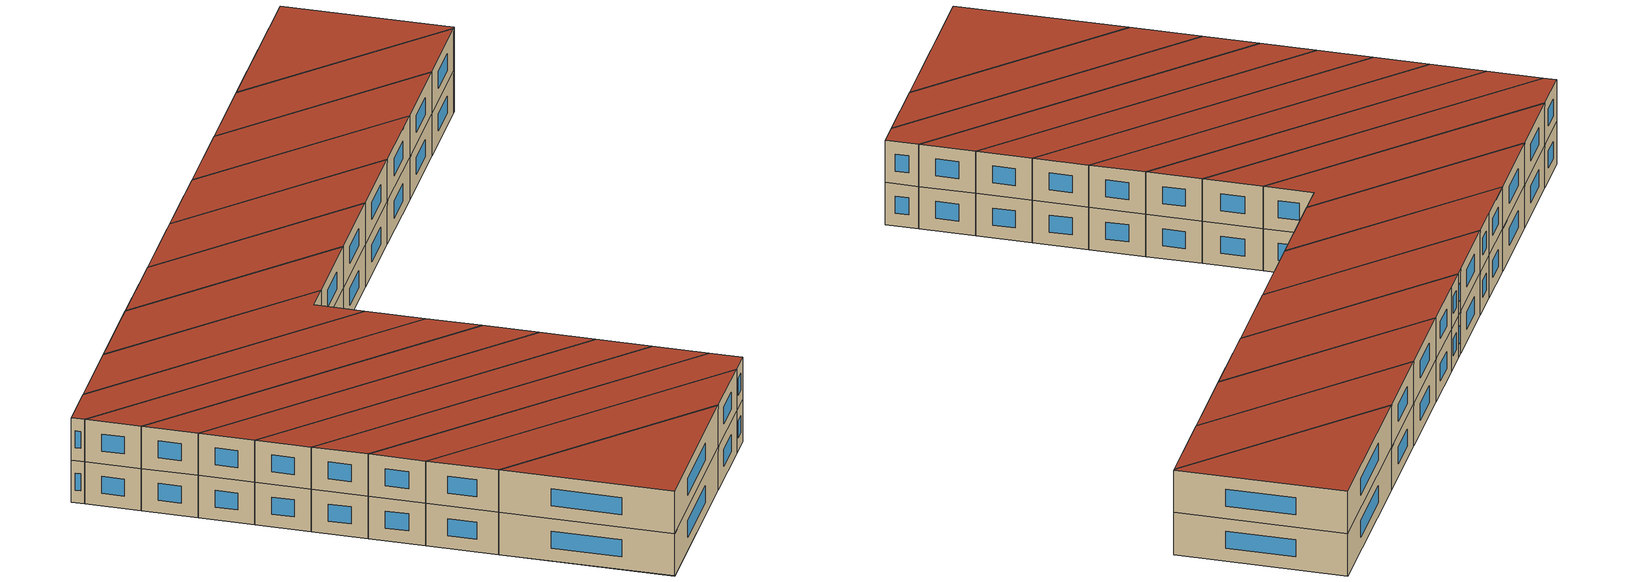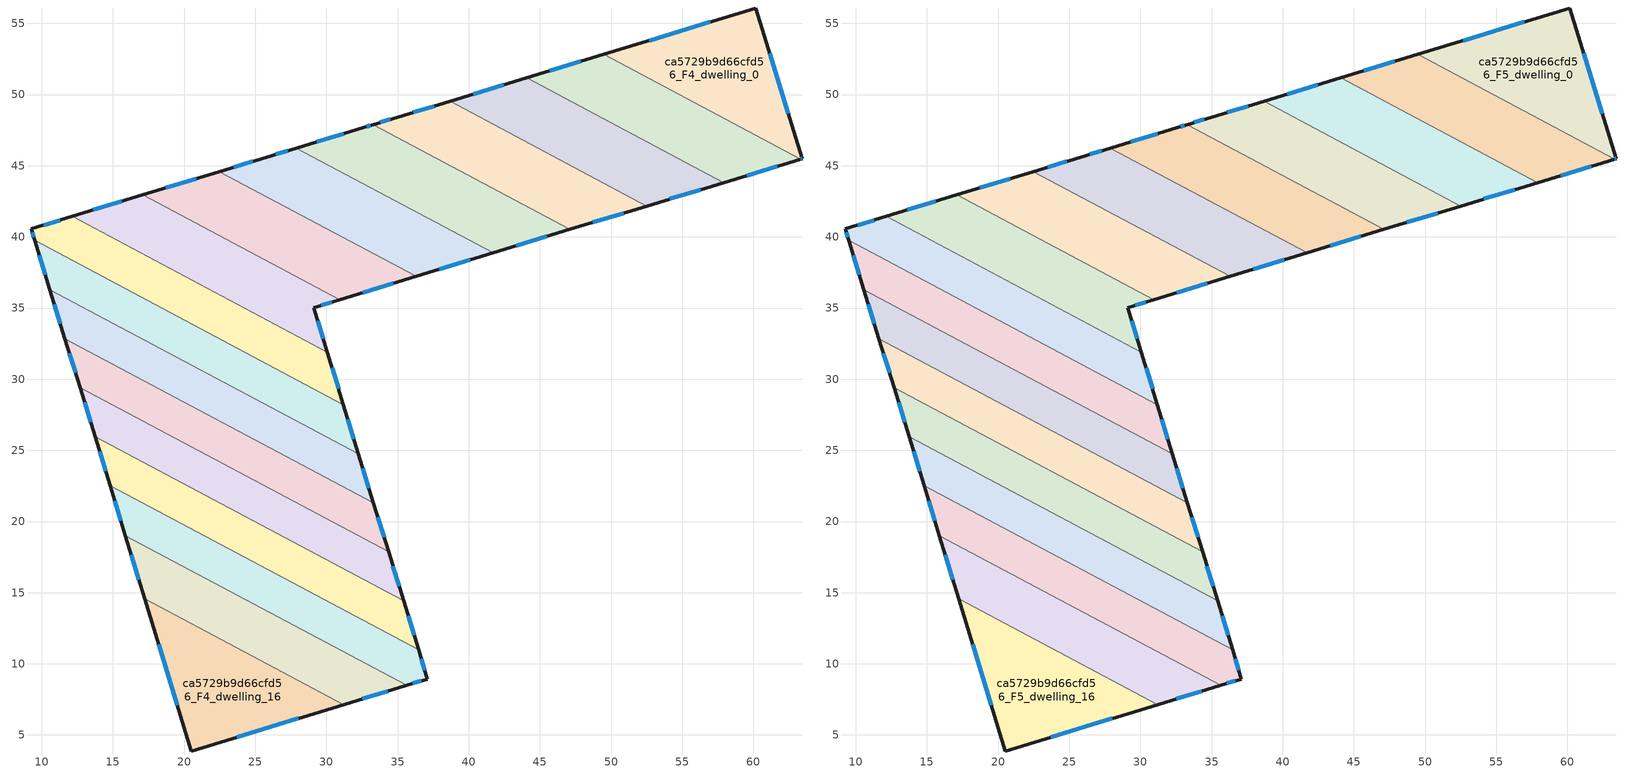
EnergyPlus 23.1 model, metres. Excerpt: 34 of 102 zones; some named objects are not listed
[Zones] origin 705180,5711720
ca5729b9d66cfd56_F4_dwelling_0
 floor to ca5729b9d66cfd56_F3_dwelling_0 (EU_floor_Construction): 60.18,56.08 63.42,45.5 63.31,45.47 49.49,52.82 z12
 wall outside (EU_wall_Construction): 63.31,45.47 63.43,45.5 60.18,56.08 49.49,52.82 z12:15
 wall to ca5729b9d66cfd56_F4_dwelling_1 (EU_wall_Construction): 49.49,52.82 63.31,45.47 z12:15
 window (EU_Window_Construction): 56.98,55.11 52.69,53.8 / 62.45,48.67 61.15,52.92 / 63.35,45.48 63.39,45.49 z12.9:14.1
ca5729b9d66cfd56_F4_dwelling_1
 floor to ca5729b9d66cfd56_F3_dwelling_1 (EU_floor_Construction): 63.31,45.47 57.91,43.82 44.08,51.18 49.49,52.82 z12
 wall outside (EU_wall_Construction): 49.49,52.82 44.08,51.18 / 57.91,43.82 63.31,45.47 z12:15
 wall to ca5729b9d66cfd56_F4_dwelling_2 (EU_wall_Construction): 44.08,51.18 57.91,43.82 z12:15
 window (EU_Window_Construction): 47.87,52.33 45.7,51.67 / 59.53,44.31 61.69,44.97 z12.9:14.1
ca5729b9d66cfd56_F4_dwelling_10
 floor to ca5729b9d66cfd56_F3_dwelling_10 (EU_floor_Construction): 32.25,24.77 33.3,21.32 11.63,32.85 10.57,36.3 z12
 wall outside (EU_wall_Construction): 10.57,36.3 11.63,32.85 / 33.31,21.32 32.25,24.77 z12:15
 wall to ca5729b9d66cfd56_F4_dwelling_9 (EU_wall_Construction): 32.25,24.77 10.57,36.3 z12:15
 wall to ca5729b9d66cfd56_F4_dwelling_11 (EU_wall_Construction): 11.63,32.85 33.3,21.32 z12:15
 window (EU_Window_Construction): 10.89,35.27 11.31,33.89 / 32.99,22.35 32.56,23.73 z12.9:14.1
ca5729b9d66cfd56_F4_dwelling_11
 floor to ca5729b9d66cfd56_F3_dwelling_11 (EU_floor_Construction): 33.3,21.32 34.36,17.87 12.69,29.41 11.63,32.85 z12
 wall outside (EU_wall_Construction): 11.63,32.85 12.69,29.41 / 34.36,17.87 33.31,21.32 z12:15
 wall to ca5729b9d66cfd56_F4_dwelling_12 (EU_wall_Construction): 12.69,29.41 34.36,17.87 z12:15
 window (EU_Window_Construction): 11.95,31.82 12.37,30.44 / 34.04,18.9 33.62,20.29 z12.9:14.1
ca5729b9d66cfd56_F4_dwelling_12
 floor to ca5729b9d66cfd56_F3_dwelling_12 (EU_floor_Construction): 34.36,17.87 35.42,14.42 13.74,25.96 12.69,29.41 z12
 wall outside (EU_wall_Construction): 12.69,29.41 13.74,25.96 / 35.42,14.42 34.36,17.87 z12:15
 wall to ca5729b9d66cfd56_F4_dwelling_13 (EU_wall_Construction): 13.74,25.96 35.42,14.42 z12:15
 window (EU_Window_Construction): 13,28.37 13.43,26.99 / 35.1,15.46 34.68,16.84 z12.9:14.1
ca5729b9d66cfd56_F4_dwelling_13
 floor to ca5729b9d66cfd56_F3_dwelling_13 (EU_floor_Construction): 35.42,14.42 36.47,10.98 14.8,22.51 13.74,25.96 z12
 wall outside (EU_wall_Construction): 13.74,25.96 14.8,22.51 / 36.47,10.98 35.42,14.42 z12:15
 wall to ca5729b9d66cfd56_F4_dwelling_14 (EU_wall_Construction): 14.8,22.51 36.47,10.98 z12:15
 window (EU_Window_Construction): 14.06,24.93 14.48,23.54 / 36.16,12.01 35.73,13.39 z12.9:14.1
ca5729b9d66cfd56_F4_dwelling_14
 floor to ca5729b9d66cfd56_F3_dwelling_14 (EU_floor_Construction): 36.47,10.98 37.1,8.93 35.63,8.49 15.88,19 14.8,22.51 z12
 wall outside (EU_wall_Construction): 35.63,8.49 37.1,8.93 36.47,10.98 / 14.8,22.51 15.88,19 z12:15
 wall to ca5729b9d66cfd56_F4_dwelling_15 (EU_wall_Construction): 15.88,19 35.63,8.49 z12:15
 window (EU_Window_Construction): 36.07,8.62 36.66,8.8 / 15.12,21.46 15.55,20.05 / 36.91,9.55 36.66,10.37 z12.9:14.1
ca5729b9d66cfd56_F4_dwelling_15
 floor to ca5729b9d66cfd56_F3_dwelling_15 (EU_floor_Construction): 35.63,8.49 31.2,7.14 17.23,14.57 15.88,19 z12
 wall outside (EU_wall_Construction): 15.88,19 17.23,14.57 / 31.2,7.14 35.63,8.49 z12:15
 wall to ca5729b9d66cfd56_F4_dwelling_16 (EU_wall_Construction): 17.23,14.57 31.2,7.14 z12:15
 window (EU_Window_Construction): 16.28,17.67 16.83,15.9 / 32.53,7.54 34.31,8.08 z12.9:14.1
ca5729b9d66cfd56_F4_dwelling_16
 floor to ca5729b9d66cfd56_F3_dwelling_16 (EU_floor_Construction): 31.2,7.14 20.51,3.88 17.23,14.57 z12
 wall outside (EU_wall_Construction): 17.23,14.57 20.51,3.88 31.2,7.14 z12:15
 window (EU_Window_Construction): 18.22,11.37 19.53,7.08 / 23.71,4.85 28,6.16 z12.9:14.1
ca5729b9d66cfd56_F4_dwelling_2
 floor to ca5729b9d66cfd56_F3_dwelling_2 (EU_floor_Construction): 57.91,43.82 52.51,42.17 38.68,49.53 44.08,51.18 z12
 wall outside (EU_wall_Construction): 44.08,51.18 38.68,49.53 / 52.51,42.17 57.91,43.82 z12:15
 wall to ca5729b9d66cfd56_F4_dwelling_3 (EU_wall_Construction): 38.68,49.53 52.51,42.17 z12:15
 window (EU_Window_Construction): 42.47,50.68 40.3,50.02 / 54.13,42.66 56.29,43.32 z12.9:14.1
ca5729b9d66cfd56_F4_dwelling_3
 floor to ca5729b9d66cfd56_F3_dwelling_3 (EU_floor_Construction): 52.51,42.17 47.11,40.52 33.28,47.88 35,48.41 38.68,49.53 z12
 wall outside (EU_wall_Construction): 47.11,40.52 52.51,42.17 / 38.68,49.53 35,48.41 33.28,47.88 z12:15
 wall to ca5729b9d66cfd56_F4_dwelling_4 (EU_wall_Construction): 33.28,47.89 47.11,40.52 z12:15
 window (EU_Window_Construction): 48.73,41.02 50.9,41.68 / 34.48,48.25 33.79,48.04 / 37.58,49.19 36.1,48.74 z12.9:14.1
ca5729b9d66cfd56_F4_dwelling_4
 floor to ca5729b9d66cfd56_F3_dwelling_4 (EU_floor_Construction): 47.11,40.52 41.72,38.88 27.88,46.24 32.65,47.7 33.28,47.88 z12
 wall outside (EU_wall_Construction): 41.72,38.88 47.11,40.52 / 33.28,47.88 32.66,47.7 27.88,46.24 z12:15
 wall to ca5729b9d66cfd56_F4_dwelling_5 (EU_wall_Construction): 27.88,46.24 41.72,38.88 z12:15
 window (EU_Window_Construction): 43.33,39.37 45.5,40.03 / 31.23,47.26 29.31,46.67 / 33.09,47.83 32.84,47.75 z12.9:14.1
ca5729b9d66cfd56_F4_dwelling_5
 floor to ca5729b9d66cfd56_F3_dwelling_5 (EU_floor_Construction): 41.72,38.88 36.32,37.23 22.48,44.59 25.82,45.61 27.88,46.24 z12
 wall outside (EU_wall_Construction): 36.32,37.23 41.72,38.88 / 27.88,46.24 25.82,45.61 22.48,44.59 z12:15
 wall to ca5729b9d66cfd56_F4_dwelling_6 (EU_wall_Construction): 22.48,44.59 36.32,37.23 z12:15
 window (EU_Window_Construction): 37.94,37.72 40.1,38.38 / 24.82,45.3 23.48,44.9 / 27.26,46.05 26.44,45.79 z12.9:14.1
ca5729b9d66cfd56_F4_dwelling_6
 floor to ca5729b9d66cfd56_F3_dwelling_6 (EU_floor_Construction): 36.32,37.23 30.92,35.58 17.08,42.95 22.48,44.59 z12
 wall outside (EU_wall_Construction): 30.93,35.58 36.32,37.23 / 22.48,44.59 17.08,42.95 z12:15
 wall to ca5729b9d66cfd56_F4_dwelling_7 (EU_wall_Construction): 17.08,42.95 30.92,35.58 z12:15
 window (EU_Window_Construction): 32.54,36.07 34.7,36.73 / 20.87,44.1 18.7,43.44 z12.9:14.1
ca5729b9d66cfd56_F4_dwelling_7
 floor to ca5729b9d66cfd56_F3_dwelling_7 (EU_floor_Construction): 30.92,35.58 29.1,35.03 30.06,31.91 12.15,41.44 17.08,42.95 z12
 wall outside (EU_wall_Construction): 30.06,31.91 29.1,35.03 30.93,35.58 / 17.08,42.95 12.15,41.44 z12:15
 wall to ca5729b9d66cfd56_F4_dwelling_8 (EU_wall_Construction): 12.15,41.44 30.06,31.91 z12:15
 window (EU_Window_Construction): 29.77,32.84 29.39,34.09 / 15.61,42.5 13.63,41.89 / 29.65,35.19 30.38,35.41 z12.9:14.1
ca5729b9d66cfd56_F4_dwelling_8
 floor to ca5729b9d66cfd56_F3_dwelling_8 (EU_floor_Construction): 30.06,31.91 31.19,28.21 9.52,39.75 9.27,40.56 12.15,41.44 z12
 wall outside (EU_wall_Construction): 31.19,28.21 30.06,31.91 / 12.15,41.44 9.27,40.56 9.52,39.75 z12:15
 wall to ca5729b9d66cfd56_F4_dwelling_9 (EU_wall_Construction): 9.52,39.75 31.19,28.21 z12:15
 window (EU_Window_Construction): 30.85,29.32 30.4,30.8 / 9.34,40.32 9.44,39.99 / 11.29,41.18 10.13,40.82 z12.9:14.1
ca5729b9d66cfd56_F4_dwelling_9
 floor to ca5729b9d66cfd56_F3_dwelling_9 (EU_floor_Construction): 31.19,28.21 32.25,24.77 10.57,36.3 9.52,39.75 z12
 wall outside (EU_wall_Construction): 9.52,39.75 10.57,36.3 / 32.25,24.77 31.19,28.21 z12:15
 window (EU_Window_Construction): 9.83,38.72 10.26,37.33 / 31.93,25.8 31.51,27.18 z12.9:14.1
ca5729b9d66cfd56_F5_dwelling_0
 floor to ca5729b9d66cfd56_F4_dwelling_0 (EU_floor_Construction): 60.18,56.08 63.42,45.5 63.31,45.47 49.49,52.82 z15
 wall outside (EU_wall_Construction): 63.31,45.47 63.43,45.5 60.18,56.08 49.49,52.82 z15:18
 wall to ca5729b9d66cfd56_F5_dwelling_1 (EU_wall_Construction): 49.49,52.82 63.31,45.47 z15:18
 window (EU_Window_Construction): 56.98,55.11 52.69,53.8 / 62.45,48.67 61.15,52.92 / 63.35,45.48 63.39,45.49 z15.9:17.1
 roof outside (EU_roof_Construction): 63.43,45.5 60.18,56.08 49.49,52.82 63.31,45.47 z18
ca5729b9d66cfd56_F5_dwelling_1
 floor to ca5729b9d66cfd56_F4_dwelling_1 (EU_floor_Construction): 63.31,45.47 57.91,43.82 44.08,51.18 49.49,52.82 z15
 wall outside (EU_wall_Construction): 49.49,52.82 44.08,51.18 / 57.91,43.82 63.31,45.47 z15:18
 wall to ca5729b9d66cfd56_F5_dwelling_2 (EU_wall_Construction): 44.08,51.18 57.91,43.82 z15:18
 window (EU_Window_Construction): 47.87,52.33 45.7,51.67 / 59.53,44.31 61.69,44.97 z15.9:17.1
 roof outside (EU_roof_Construction): 63.31,45.47 49.49,52.82 44.08,51.18 57.91,43.82 z18
ca5729b9d66cfd56_F5_dwelling_10
 floor to ca5729b9d66cfd56_F4_dwelling_10 (EU_floor_Construction): 32.25,24.77 33.3,21.32 11.63,32.85 10.57,36.3 z15
 wall outside (EU_wall_Construction): 10.57,36.3 11.63,32.85 / 33.31,21.32 32.25,24.77 z15:18
 wall to ca5729b9d66cfd56_F5_dwelling_9 (EU_wall_Construction): 32.25,24.77 10.57,36.3 z15:18
 wall to ca5729b9d66cfd56_F5_dwelling_11 (EU_wall_Construction): 11.63,32.85 33.3,21.32 z15:18
 window (EU_Window_Construction): 10.89,35.27 11.31,33.89 / 32.99,22.35 32.56,23.73 z15.9:17.1
 roof outside (EU_roof_Construction): 33.31,21.32 32.25,24.77 10.57,36.3 11.63,32.85 z18
ca5729b9d66cfd56_F5_dwelling_11
 floor to ca5729b9d66cfd56_F4_dwelling_11 (EU_floor_Construction): 33.3,21.32 34.36,17.87 12.69,29.41 11.63,32.85 z15
 wall outside (EU_wall_Construction): 11.63,32.85 12.69,29.41 / 34.36,17.87 33.31,21.32 z15:18
 wall to ca5729b9d66cfd56_F5_dwelling_12 (EU_wall_Construction): 12.69,29.41 34.36,17.87 z15:18
 window (EU_Window_Construction): 11.95,31.82 12.37,30.44 / 34.04,18.9 33.62,20.29 z15.9:17.1
 roof outside (EU_roof_Construction): 34.36,17.87 33.31,21.32 11.63,32.85 12.69,29.41 z18
ca5729b9d66cfd56_F5_dwelling_12
 floor to ca5729b9d66cfd56_F4_dwelling_12 (EU_floor_Construction): 34.36,17.87 35.42,14.42 13.74,25.96 12.69,29.41 z15
 wall outside (EU_wall_Construction): 12.69,29.41 13.74,25.96 / 35.42,14.42 34.36,17.87 z15:18
 wall to ca5729b9d66cfd56_F5_dwelling_13 (EU_wall_Construction): 13.74,25.96 35.42,14.42 z15:18
 window (EU_Window_Construction): 13,28.37 13.43,26.99 / 35.1,15.46 34.68,16.84 z15.9:17.1
 roof outside (EU_roof_Construction): 35.42,14.42 34.36,17.87 12.69,29.41 13.74,25.96 z18
ca5729b9d66cfd56_F5_dwelling_13
 floor to ca5729b9d66cfd56_F4_dwelling_13 (EU_floor_Construction): 35.42,14.42 36.47,10.98 14.8,22.51 13.74,25.96 z15
 wall outside (EU_wall_Construction): 13.74,25.96 14.8,22.51 / 36.47,10.98 35.42,14.42 z15:18
 wall to ca5729b9d66cfd56_F5_dwelling_14 (EU_wall_Construction): 14.8,22.51 36.47,10.98 z15:18
 window (EU_Window_Construction): 14.06,24.93 14.48,23.54 / 36.16,12.01 35.73,13.39 z15.9:17.1
 roof outside (EU_roof_Construction): 36.47,10.98 35.42,14.42 13.74,25.96 14.8,22.51 z18
ca5729b9d66cfd56_F5_dwelling_14
 floor to ca5729b9d66cfd56_F4_dwelling_14 (EU_floor_Construction): 36.47,10.98 37.1,8.93 35.63,8.49 15.88,19 14.8,22.51 z15
 wall outside (EU_wall_Construction): 35.63,8.49 37.1,8.93 36.47,10.98 / 14.8,22.51 15.88,19 z15:18
 wall to ca5729b9d66cfd56_F5_dwelling_15 (EU_wall_Construction): 15.88,19 35.63,8.49 z15:18
 window (EU_Window_Construction): 36.07,8.62 36.66,8.8 / 15.12,21.46 15.55,20.05 / 36.91,9.55 36.66,10.37 z15.9:17.1
 roof outside (EU_roof_Construction): 37.1,8.93 36.47,10.98 14.8,22.51 15.88,19 35.63,8.49 z18
ca5729b9d66cfd56_F5_dwelling_15
 floor to ca5729b9d66cfd56_F4_dwelling_15 (EU_floor_Construction): 35.63,8.49 31.2,7.14 17.23,14.57 15.88,19 z15
 wall outside (EU_wall_Construction): 15.88,19 17.23,14.57 / 31.2,7.14 35.63,8.49 z15:18
 wall to ca5729b9d66cfd56_F5_dwelling_16 (EU_wall_Construction): 17.23,14.57 31.2,7.14 z15:18
 window (EU_Window_Construction): 16.28,17.67 16.83,15.9 / 32.53,7.54 34.31,8.08 z15.9:17.1
 roof outside (EU_roof_Construction): 35.63,8.49 15.88,19 17.23,14.57 31.2,7.14 z18
ca5729b9d66cfd56_F5_dwelling_16
 floor to ca5729b9d66cfd56_F4_dwelling_16 (EU_floor_Construction): 31.2,7.14 20.51,3.88 17.23,14.57 z15
 wall outside (EU_wall_Construction): 17.23,14.57 20.51,3.88 31.2,7.14 z15:18
 window (EU_Window_Construction): 18.22,11.37 19.53,7.08 / 23.71,4.85 28,6.16 z15.9:17.1
 roof outside (EU_roof_Construction): 31.2,7.14 17.23,14.57 20.51,3.88 z18
ca5729b9d66cfd56_F5_dwelling_2
 floor to ca5729b9d66cfd56_F4_dwelling_2 (EU_floor_Construction): 57.91,43.82 52.51,42.17 38.68,49.53 44.08,51.18 z15
 wall outside (EU_wall_Construction): 44.08,51.18 38.68,49.53 / 52.51,42.17 57.91,43.82 z15:18
 wall to ca5729b9d66cfd56_F5_dwelling_3 (EU_wall_Construction): 38.68,49.53 52.51,42.17 z15:18
 window (EU_Window_Construction): 42.47,50.68 40.3,50.02 / 54.13,42.66 56.29,43.32 z15.9:17.1
 roof outside (EU_roof_Construction): 57.91,43.82 44.08,51.18 38.68,49.53 52.51,42.17 z18
ca5729b9d66cfd56_F5_dwelling_3
 floor to ca5729b9d66cfd56_F4_dwelling_3 (EU_floor_Construction): 52.51,42.17 47.11,40.52 33.28,47.88 35,48.41 38.68,49.53 z15
 wall outside (EU_wall_Construction): 47.11,40.52 52.51,42.17 / 38.68,49.53 35,48.41 33.28,47.88 z15:18
 wall to ca5729b9d66cfd56_F5_dwelling_4 (EU_wall_Construction): 33.28,47.89 47.11,40.52 z15:18
 window (EU_Window_Construction): 48.73,41.02 50.9,41.68 / 34.48,48.25 33.79,48.04 / 37.58,49.19 36.1,48.74 z15.9:17.1
 roof outside (EU_roof_Construction): 52.51,42.17 38.68,49.53 35,48.41 33.28,47.88 47.11,40.52 z18
ca5729b9d66cfd56_F5_dwelling_4
 floor to ca5729b9d66cfd56_F4_dwelling_4 (EU_floor_Construction): 47.11,40.52 41.72,38.88 27.88,46.24 32.65,47.7 33.28,47.88 z15
 wall outside (EU_wall_Construction): 41.72,38.88 47.11,40.52 / 33.28,47.88 32.66,47.7 27.88,46.24 z15:18
 wall to ca5729b9d66cfd56_F5_dwelling_5 (EU_wall_Construction): 27.88,46.24 41.72,38.88 z15:18
 window (EU_Window_Construction): 43.33,39.37 45.5,40.03 / 31.23,47.26 29.31,46.67 / 33.09,47.83 32.84,47.75 z15.9:17.1
 roof outside (EU_roof_Construction): 47.11,40.52 33.28,47.88 32.66,47.7 27.88,46.24 41.72,38.88 z18
ca5729b9d66cfd56_F5_dwelling_5
 floor to ca5729b9d66cfd56_F4_dwelling_5 (EU_floor_Construction): 41.72,38.88 36.32,37.23 22.48,44.59 25.82,45.61 27.88,46.24 z15
 wall outside (EU_wall_Construction): 36.32,37.23 41.72,38.88 / 27.88,46.24 25.82,45.61 22.48,44.59 z15:18
 wall to ca5729b9d66cfd56_F5_dwelling_6 (EU_wall_Construction): 22.48,44.59 36.32,37.23 z15:18
 window (EU_Window_Construction): 37.94,37.72 40.1,38.38 / 24.82,45.3 23.48,44.9 / 27.26,46.05 26.44,45.79 z15.9:17.1
 roof outside (EU_roof_Construction): 41.72,38.88 27.88,46.24 25.82,45.61 22.48,44.59 36.32,37.23 z18
ca5729b9d66cfd56_F5_dwelling_6
 floor to ca5729b9d66cfd56_F4_dwelling_6 (EU_floor_Construction): 36.32,37.23 30.92,35.58 17.08,42.95 22.48,44.59 z15
 wall outside (EU_wall_Construction): 30.93,35.58 36.32,37.23 / 22.48,44.59 17.08,42.95 z15:18
 wall to ca5729b9d66cfd56_F5_dwelling_7 (EU_wall_Construction): 17.08,42.95 30.92,35.58 z15:18
 window (EU_Window_Construction): 32.54,36.07 34.7,36.73 / 20.87,44.1 18.7,43.44 z15.9:17.1
 roof outside (EU_roof_Construction): 36.32,37.23 22.48,44.59 17.08,42.95 30.93,35.58 z18
ca5729b9d66cfd56_F5_dwelling_7
 floor to ca5729b9d66cfd56_F4_dwelling_7 (EU_floor_Construction): 30.92,35.58 29.1,35.03 30.06,31.91 12.15,41.44 17.08,42.95 z15
 wall outside (EU_wall_Construction): 30.06,31.91 29.1,35.03 30.93,35.58 / 17.08,42.95 12.15,41.44 z15:18
 wall to ca5729b9d66cfd56_F5_dwelling_8 (EU_wall_Construction): 12.15,41.44 30.06,31.91 z15:18
 window (EU_Window_Construction): 29.77,32.84 29.39,34.09 / 15.61,42.5 13.63,41.89 / 29.65,35.19 30.38,35.41 z15.9:17.1
 roof outside (EU_roof_Construction): 30.06,31.91 29.1,35.03 30.93,35.58 17.08,42.95 12.15,41.44 z18
ca5729b9d66cfd56_F5_dwelling_8
 floor to ca5729b9d66cfd56_F4_dwelling_8 (EU_floor_Construction): 30.06,31.91 31.19,28.21 9.52,39.75 9.27,40.56 12.15,41.44 z15
 wall outside (EU_wall_Construction): 31.19,28.21 30.06,31.91 / 12.15,41.44 9.27,40.56 9.52,39.75 z15:18
 wall to ca5729b9d66cfd56_F5_dwelling_9 (EU_wall_Construction): 9.52,39.75 31.19,28.21 z15:18
 window (EU_Window_Construction): 30.85,29.32 30.4,30.8 / 9.34,40.32 9.44,39.99 / 11.29,41.18 10.13,40.82 z15.9:17.1
 roof outside (EU_roof_Construction): 31.19,28.21 30.06,31.91 12.15,41.44 9.27,40.56 9.52,39.75 z18
ca5729b9d66cfd56_F5_dwelling_9
 floor to ca5729b9d66cfd56_F4_dwelling_9 (EU_floor_Construction): 31.19,28.21 32.25,24.77 10.57,36.3 9.52,39.75 z15
 wall outside (EU_wall_Construction): 9.52,39.75 10.57,36.3 / 32.25,24.77 31.19,28.21 z15:18
 window (EU_Window_Construction): 9.83,38.72 10.26,37.33 / 31.93,25.8 31.51,27.18 z15.9:17.1
 roof outside (EU_roof_Construction): 32.25,24.77 31.19,28.21 9.52,39.75 10.57,36.3 z18
[Building]
EU S2 Campaign: North Axis=0; Terrain=City; Solar Distribution=FullExterior
[Site:Location]
London: Latitude=51.5; Longitude=-0.5; Time Zone=0; Elevation=25
[SizingPeriod:WeatherFileDays]
AnnualSizingPeriod: Begin Month=1; Begin Day of Month=1; End Month=12; End Day of Month=31; Day of Week for Start Day=Monday; Use Weather File Daylight Saving Period=No; Use Weather File Rain and Snow Indicators=No
[MATERIAL]
EU_InternalMass_Material: Roughness=MediumRough; Thickness=0.1; Conductivity=1; Density=1800; Specific Heat=900; Thermal Absorptance=0.9; Solar Absorptance=0.7; Visible Absorptance=0.7
[MATERIAL:NOMASS] Roughness=MediumRough; Thermal Absorptance=0.9; Solar Absorptance=0.7; Visible Absorptance=0.7
Name | Thermal Resistance
EU_wall_NoMass | 1.04674
EU_roof_NoMass | 4.32442
EU_floor_NoMass | 2.04616
[WINDOWMATERIAL:SIMPLEGLAZINGSYSTEM]
EU_Window_SimpleGlazing: UFactor=4.25843; Solar Heat Gain Coefficient=0.85; Visible Transmittance=0.85
[CONSTRUCTION]
EU_wall_Construction: EU_wall_NoMass
EU_roof_Construction: EU_roof_NoMass
EU_floor_Construction: EU_floor_NoMass
EU_Window_Construction: EU_Window_SimpleGlazing
EU_InternalMass_Construction: EU_InternalMass_Material
[ZONE] Type=1; Multiplier=1; Ceiling Height=autocalculate; Floor Area=autocalculate; Part of Total Floor Area=Yes
Name | Volume
ca5729b9d66cfd56_F4_dwelling_0; ca5729b9d66cfd56_F5_dwelling_0 | 187.598
ca5729b9d66cfd56_F4_dwelling_1; ca5729b9d66cfd56_F5_dwelling_1 | 187.553
ca5729b9d66cfd56_F4_dwelling_10; ca5729b9d66cfd56_F5_dwelling_10 | 187.651
ca5729b9d66cfd56_F4_dwelling_11; ca5729b9d66cfd56_F5_dwelling_11 | 187.555
ca5729b9d66cfd56_F4_dwelling_12; ca5729b9d66cfd56_F5_dwelling_12 | 187.611
ca5729b9d66cfd56_F4_dwelling_13; ca5729b9d66cfd56_F5_dwelling_13 | 187.545
ca5729b9d66cfd56_F4_dwelling_14; ca5729b9d66cfd56_F5_dwelling_14 | 187.521
ca5729b9d66cfd56_F4_dwelling_15; ca5729b9d66cfd56_F5_dwelling_15 | 187.596
ca5729b9d66cfd56_F4_dwelling_16; ca5729b9d66cfd56_F5_dwelling_16 | 187.562
ca5729b9d66cfd56_F4_dwelling_2; ca5729b9d66cfd56_F5_dwelling_2 | 187.57
ca5729b9d66cfd56_F4_dwelling_3; ca5729b9d66cfd56_F5_dwelling_3 | 187.552
ca5729b9d66cfd56_F4_dwelling_4; ca5729b9d66cfd56_F5_dwelling_4 | 187.605
ca5729b9d66cfd56_F4_dwelling_5; ca5729b9d66cfd56_F5_dwelling_5 | 187.533
ca5729b9d66cfd56_F4_dwelling_6; ca5729b9d66cfd56_F5_dwelling_6 | 187.595
ca5729b9d66cfd56_F4_dwelling_7; ca5729b9d66cfd56_F5_dwelling_7 | 187.578
ca5729b9d66cfd56_F4_dwelling_8; ca5729b9d66cfd56_F5_dwelling_8 | 187.527
ca5729b9d66cfd56_F4_dwelling_9; ca5729b9d66cfd56_F5_dwelling_9 | 187.522
[INTERNALMASS] Construction=EU_InternalMass_Construction
Name | Zone or ZoneList | Surface Area
ca5729b9d66cfd56_F4_dwelling_0_EU_InternalMass | ca5729b9d66cfd56_F4_dwelling_0 | 62.533
ca5729b9d66cfd56_F4_dwelling_1_EU_InternalMass | ca5729b9d66cfd56_F4_dwelling_1 | 62.5174
ca5729b9d66cfd56_F4_dwelling_2_EU_InternalMass | ca5729b9d66cfd56_F4_dwelling_2 | 62.5232
ca5729b9d66cfd56_F4_dwelling_3_EU_InternalMass | ca5729b9d66cfd56_F4_dwelling_3 | 62.5173
ca5729b9d66cfd56_F4_dwelling_4_EU_InternalMass | ca5729b9d66cfd56_F4_dwelling_4 | 62.5347
ca5729b9d66cfd56_F4_dwelling_5_EU_InternalMass | ca5729b9d66cfd56_F4_dwelling_5 | 62.5108
ca5729b9d66cfd56_F4_dwelling_6_EU_InternalMass | ca5729b9d66cfd56_F4_dwelling_6 | 62.5356
ca5729b9d66cfd56_F4_dwelling_7_EU_InternalMass | ca5729b9d66cfd56_F4_dwelling_7 | 62.5259
ca5729b9d66cfd56_F4_dwelling_8_EU_InternalMass | ca5729b9d66cfd56_F4_dwelling_8 | 62.5091
ca5729b9d66cfd56_F4_dwelling_9_EU_InternalMass | ca5729b9d66cfd56_F4_dwelling_9 | 62.507
ca5729b9d66cfd56_F4_dwelling_10_EU_InternalMass | ca5729b9d66cfd56_F4_dwelling_10 | 62.5504
ca5729b9d66cfd56_F4_dwelling_11_EU_InternalMass | ca5729b9d66cfd56_F4_dwelling_11 | 62.5184
ca5729b9d66cfd56_F4_dwelling_12_EU_InternalMass | ca5729b9d66cfd56_F4_dwelling_12 | 62.5366
ca5729b9d66cfd56_F4_dwelling_13_EU_InternalMass | ca5729b9d66cfd56_F4_dwelling_13 | 62.515
ca5729b9d66cfd56_F4_dwelling_14_EU_InternalMass | ca5729b9d66cfd56_F4_dwelling_14 | 62.5071
ca5729b9d66cfd56_F4_dwelling_15_EU_InternalMass | ca5729b9d66cfd56_F4_dwelling_15 | 62.532
ca5729b9d66cfd56_F4_dwelling_16_EU_InternalMass | ca5729b9d66cfd56_F4_dwelling_16 | 62.5202
ca5729b9d66cfd56_F5_dwelling_0_EU_InternalMass | ca5729b9d66cfd56_F5_dwelling_0 | 62.533
ca5729b9d66cfd56_F5_dwelling_1_EU_InternalMass | ca5729b9d66cfd56_F5_dwelling_1 | 62.5174
ca5729b9d66cfd56_F5_dwelling_2_EU_InternalMass | ca5729b9d66cfd56_F5_dwelling_2 | 62.5232
ca5729b9d66cfd56_F5_dwelling_3_EU_InternalMass | ca5729b9d66cfd56_F5_dwelling_3 | 62.5173
ca5729b9d66cfd56_F5_dwelling_4_EU_InternalMass | ca5729b9d66cfd56_F5_dwelling_4 | 62.5347
ca5729b9d66cfd56_F5_dwelling_5_EU_InternalMass | ca5729b9d66cfd56_F5_dwelling_5 | 62.5108
ca5729b9d66cfd56_F5_dwelling_6_EU_InternalMass | ca5729b9d66cfd56_F5_dwelling_6 | 62.5356
ca5729b9d66cfd56_F5_dwelling_7_EU_InternalMass | ca5729b9d66cfd56_F5_dwelling_7 | 62.5259
ca5729b9d66cfd56_F5_dwelling_8_EU_InternalMass | ca5729b9d66cfd56_F5_dwelling_8 | 62.5091
ca5729b9d66cfd56_F5_dwelling_9_EU_InternalMass | ca5729b9d66cfd56_F5_dwelling_9 | 62.507
ca5729b9d66cfd56_F5_dwelling_10_EU_InternalMass | ca5729b9d66cfd56_F5_dwelling_10 | 62.5504
ca5729b9d66cfd56_F5_dwelling_11_EU_InternalMass | ca5729b9d66cfd56_F5_dwelling_11 | 62.5184
ca5729b9d66cfd56_F5_dwelling_12_EU_InternalMass | ca5729b9d66cfd56_F5_dwelling_12 | 62.5366
ca5729b9d66cfd56_F5_dwelling_13_EU_InternalMass | ca5729b9d66cfd56_F5_dwelling_13 | 62.515
ca5729b9d66cfd56_F5_dwelling_14_EU_InternalMass | ca5729b9d66cfd56_F5_dwelling_14 | 62.5071
ca5729b9d66cfd56_F5_dwelling_15_EU_InternalMass | ca5729b9d66cfd56_F5_dwelling_15 | 62.532
ca5729b9d66cfd56_F5_dwelling_16_EU_InternalMass | ca5729b9d66cfd56_F5_dwelling_16 | 62.5202
[OTHEREQUIPMENT] Fuel Type=Electricity; Design Level Calculation Method=Watts/Area; Power per Zone Floor Area=1; Fraction Latent=0; Fraction Radiant=0; Fraction Lost=0; Carbon Dioxide Generation Rate=0; EndUse Subcategory=EU_Step8_InternalGains
Name | Zone or ZoneList or Space or SpaceList | Schedule
EU_Step8_InternalGain_ca5729b9d66cfd56_F4_dwelling_0_f000 | ca5729b9d66cfd56_F4_dwelling_0 | EU_Step8_GainSchedule_ca5729b9d66cfd56_F4_dwelling_0_f000
EU_Step8_InternalGain_ca5729b9d66cfd56_F4_dwelling_1_f000 | ca5729b9d66cfd56_F4_dwelling_1 | EU_Step8_GainSchedule_ca5729b9d66cfd56_F4_dwelling_1_f000
EU_Step8_InternalGain_ca5729b9d66cfd56_F4_dwelling_2_f000 | ca5729b9d66cfd56_F4_dwelling_2 | EU_Step8_GainSchedule_ca5729b9d66cfd56_F4_dwelling_2_f000
EU_Step8_InternalGain_ca5729b9d66cfd56_F4_dwelling_3_f000 | ca5729b9d66cfd56_F4_dwelling_3 | EU_Step8_GainSchedule_ca5729b9d66cfd56_F4_dwelling_3_f000
EU_Step8_InternalGain_ca5729b9d66cfd56_F4_dwelling_4_f000 | ca5729b9d66cfd56_F4_dwelling_4 | EU_Step8_GainSchedule_ca5729b9d66cfd56_F4_dwelling_4_f000
EU_Step8_InternalGain_ca5729b9d66cfd56_F4_dwelling_5_f000 | ca5729b9d66cfd56_F4_dwelling_5 | EU_Step8_GainSchedule_ca5729b9d66cfd56_F4_dwelling_5_f000
EU_Step8_InternalGain_ca5729b9d66cfd56_F4_dwelling_6_f000 | ca5729b9d66cfd56_F4_dwelling_6 | EU_Step8_GainSchedule_ca5729b9d66cfd56_F4_dwelling_6_f000
EU_Step8_InternalGain_ca5729b9d66cfd56_F4_dwelling_7_f000 | ca5729b9d66cfd56_F4_dwelling_7 | EU_Step8_GainSchedule_ca5729b9d66cfd56_F4_dwelling_7_f000
EU_Step8_InternalGain_ca5729b9d66cfd56_F4_dwelling_8_f000 | ca5729b9d66cfd56_F4_dwelling_8 | EU_Step8_GainSchedule_ca5729b9d66cfd56_F4_dwelling_8_f000
EU_Step8_InternalGain_ca5729b9d66cfd56_F4_dwelling_9_f000 | ca5729b9d66cfd56_F4_dwelling_9 | EU_Step8_GainSchedule_ca5729b9d66cfd56_F4_dwelling_9_f000
EU_Step8_InternalGain_ca5729b9d66cfd56_F4_dwelling_10_f000 | ca5729b9d66cfd56_F4_dwelling_10 | EU_Step8_GainSchedule_ca5729b9d66cfd56_F4_dwelling_10_f000
EU_Step8_InternalGain_ca5729b9d66cfd56_F4_dwelling_11_f000 | ca5729b9d66cfd56_F4_dwelling_11 | EU_Step8_GainSchedule_ca5729b9d66cfd56_F4_dwelling_11_f000
EU_Step8_InternalGain_ca5729b9d66cfd56_F4_dwelling_12_f000 | ca5729b9d66cfd56_F4_dwelling_12 | EU_Step8_GainSchedule_ca5729b9d66cfd56_F4_dwelling_12_f000
EU_Step8_InternalGain_ca5729b9d66cfd56_F4_dwelling_13_f000 | ca5729b9d66cfd56_F4_dwelling_13 | EU_Step8_GainSchedule_ca5729b9d66cfd56_F4_dwelling_13_f000
EU_Step8_InternalGain_ca5729b9d66cfd56_F4_dwelling_14_f000 | ca5729b9d66cfd56_F4_dwelling_14 | EU_Step8_GainSchedule_ca5729b9d66cfd56_F4_dwelling_14_f000
EU_Step8_InternalGain_ca5729b9d66cfd56_F4_dwelling_15_f000 | ca5729b9d66cfd56_F4_dwelling_15 | EU_Step8_GainSchedule_ca5729b9d66cfd56_F4_dwelling_15_f000
EU_Step8_InternalGain_ca5729b9d66cfd56_F4_dwelling_16_f000 | ca5729b9d66cfd56_F4_dwelling_16 | EU_Step8_GainSchedule_ca5729b9d66cfd56_F4_dwelling_16_f000
EU_Step8_InternalGain_ca5729b9d66cfd56_F5_dwelling_0_f000 | ca5729b9d66cfd56_F5_dwelling_0 | EU_Step8_GainSchedule_ca5729b9d66cfd56_F5_dwelling_0_f000
EU_Step8_InternalGain_ca5729b9d66cfd56_F5_dwelling_1_f000 | ca5729b9d66cfd56_F5_dwelling_1 | EU_Step8_GainSchedule_ca5729b9d66cfd56_F5_dwelling_1_f000
EU_Step8_InternalGain_ca5729b9d66cfd56_F5_dwelling_2_f000 | ca5729b9d66cfd56_F5_dwelling_2 | EU_Step8_GainSchedule_ca5729b9d66cfd56_F5_dwelling_2_f000
EU_Step8_InternalGain_ca5729b9d66cfd56_F5_dwelling_3_f000 | ca5729b9d66cfd56_F5_dwelling_3 | EU_Step8_GainSchedule_ca5729b9d66cfd56_F5_dwelling_3_f000
EU_Step8_InternalGain_ca5729b9d66cfd56_F5_dwelling_4_f000 | ca5729b9d66cfd56_F5_dwelling_4 | EU_Step8_GainSchedule_ca5729b9d66cfd56_F5_dwelling_4_f000
EU_Step8_InternalGain_ca5729b9d66cfd56_F5_dwelling_5_f000 | ca5729b9d66cfd56_F5_dwelling_5 | EU_Step8_GainSchedule_ca5729b9d66cfd56_F5_dwelling_5_f000
EU_Step8_InternalGain_ca5729b9d66cfd56_F5_dwelling_6_f000 | ca5729b9d66cfd56_F5_dwelling_6 | EU_Step8_GainSchedule_ca5729b9d66cfd56_F5_dwelling_6_f000
EU_Step8_InternalGain_ca5729b9d66cfd56_F5_dwelling_7_f000 | ca5729b9d66cfd56_F5_dwelling_7 | EU_Step8_GainSchedule_ca5729b9d66cfd56_F5_dwelling_7_f000
EU_Step8_InternalGain_ca5729b9d66cfd56_F5_dwelling_8_f000 | ca5729b9d66cfd56_F5_dwelling_8 | EU_Step8_GainSchedule_ca5729b9d66cfd56_F5_dwelling_8_f000
EU_Step8_InternalGain_ca5729b9d66cfd56_F5_dwelling_9_f000 | ca5729b9d66cfd56_F5_dwelling_9 | EU_Step8_GainSchedule_ca5729b9d66cfd56_F5_dwelling_9_f000
EU_Step8_InternalGain_ca5729b9d66cfd56_F5_dwelling_10_f000 | ca5729b9d66cfd56_F5_dwelling_10 | EU_Step8_GainSchedule_ca5729b9d66cfd56_F5_dwelling_10_f000
EU_Step8_InternalGain_ca5729b9d66cfd56_F5_dwelling_11_f000 | ca5729b9d66cfd56_F5_dwelling_11 | EU_Step8_GainSchedule_ca5729b9d66cfd56_F5_dwelling_11_f000
EU_Step8_InternalGain_ca5729b9d66cfd56_F5_dwelling_12_f000 | ca5729b9d66cfd56_F5_dwelling_12 | EU_Step8_GainSchedule_ca5729b9d66cfd56_F5_dwelling_12_f000
EU_Step8_InternalGain_ca5729b9d66cfd56_F5_dwelling_13_f000 | ca5729b9d66cfd56_F5_dwelling_13 | EU_Step8_GainSchedule_ca5729b9d66cfd56_F5_dwelling_13_f000
EU_Step8_InternalGain_ca5729b9d66cfd56_F5_dwelling_14_f000 | ca5729b9d66cfd56_F5_dwelling_14 | EU_Step8_GainSchedule_ca5729b9d66cfd56_F5_dwelling_14_f000
EU_Step8_InternalGain_ca5729b9d66cfd56_F5_dwelling_15_f000 | ca5729b9d66cfd56_F5_dwelling_15 | EU_Step8_GainSchedule_ca5729b9d66cfd56_F5_dwelling_15_f000
EU_Step8_InternalGain_ca5729b9d66cfd56_F5_dwelling_16_f000 | ca5729b9d66cfd56_F5_dwelling_16 | EU_Step8_GainSchedule_ca5729b9d66cfd56_F5_dwelling_16_f000
[ZONEVENTILATION:DESIGNFLOWRATE] Schedule=EU_AlwaysOn; Design Flow Rate Calculation Method=AirChanges/Hour; Air Changes per Hour=0.488719; Ventilation Type=Natural; Fan Pressure Rise=0; Fan Total Efficiency=1; Constant Term Coefficient=1; Temperature Term Coefficient=0; Velocity Term Coefficient=0; Velocity Squared Term Coefficient=0; Minimum Indoor Temperature=-100; Maximum Indoor Temperature=100; Delta Temperature=-100; Minimum Outdoor Temperature=-100; Maximum Outdoor Temperature=100; Maximum Wind Speed=40
Name | Zone or ZoneList or Space or SpaceList
EU_ConstantAir_ca5729b9d66cfd56_F4_dwelling_0 | ca5729b9d66cfd56_F4_dwelling_0
EU_ConstantAir_ca5729b9d66cfd56_F4_dwelling_1 | ca5729b9d66cfd56_F4_dwelling_1
EU_ConstantAir_ca5729b9d66cfd56_F4_dwelling_2 | ca5729b9d66cfd56_F4_dwelling_2
EU_ConstantAir_ca5729b9d66cfd56_F4_dwelling_3 | ca5729b9d66cfd56_F4_dwelling_3
EU_ConstantAir_ca5729b9d66cfd56_F4_dwelling_4 | ca5729b9d66cfd56_F4_dwelling_4
EU_ConstantAir_ca5729b9d66cfd56_F4_dwelling_5 | ca5729b9d66cfd56_F4_dwelling_5
EU_ConstantAir_ca5729b9d66cfd56_F4_dwelling_6 | ca5729b9d66cfd56_F4_dwelling_6
EU_ConstantAir_ca5729b9d66cfd56_F4_dwelling_7 | ca5729b9d66cfd56_F4_dwelling_7
EU_ConstantAir_ca5729b9d66cfd56_F4_dwelling_8 | ca5729b9d66cfd56_F4_dwelling_8
EU_ConstantAir_ca5729b9d66cfd56_F4_dwelling_9 | ca5729b9d66cfd56_F4_dwelling_9
EU_ConstantAir_ca5729b9d66cfd56_F4_dwelling_10 | ca5729b9d66cfd56_F4_dwelling_10
EU_ConstantAir_ca5729b9d66cfd56_F4_dwelling_11 | ca5729b9d66cfd56_F4_dwelling_11
EU_ConstantAir_ca5729b9d66cfd56_F4_dwelling_12 | ca5729b9d66cfd56_F4_dwelling_12
EU_ConstantAir_ca5729b9d66cfd56_F4_dwelling_13 | ca5729b9d66cfd56_F4_dwelling_13
EU_ConstantAir_ca5729b9d66cfd56_F4_dwelling_14 | ca5729b9d66cfd56_F4_dwelling_14
EU_ConstantAir_ca5729b9d66cfd56_F4_dwelling_15 | ca5729b9d66cfd56_F4_dwelling_15
EU_ConstantAir_ca5729b9d66cfd56_F4_dwelling_16 | ca5729b9d66cfd56_F4_dwelling_16
EU_ConstantAir_ca5729b9d66cfd56_F5_dwelling_0 | ca5729b9d66cfd56_F5_dwelling_0
EU_ConstantAir_ca5729b9d66cfd56_F5_dwelling_1 | ca5729b9d66cfd56_F5_dwelling_1
EU_ConstantAir_ca5729b9d66cfd56_F5_dwelling_2 | ca5729b9d66cfd56_F5_dwelling_2
EU_ConstantAir_ca5729b9d66cfd56_F5_dwelling_3 | ca5729b9d66cfd56_F5_dwelling_3
EU_ConstantAir_ca5729b9d66cfd56_F5_dwelling_4 | ca5729b9d66cfd56_F5_dwelling_4
EU_ConstantAir_ca5729b9d66cfd56_F5_dwelling_5 | ca5729b9d66cfd56_F5_dwelling_5
EU_ConstantAir_ca5729b9d66cfd56_F5_dwelling_6 | ca5729b9d66cfd56_F5_dwelling_6
EU_ConstantAir_ca5729b9d66cfd56_F5_dwelling_7 | ca5729b9d66cfd56_F5_dwelling_7
EU_ConstantAir_ca5729b9d66cfd56_F5_dwelling_8 | ca5729b9d66cfd56_F5_dwelling_8
EU_ConstantAir_ca5729b9d66cfd56_F5_dwelling_9 | ca5729b9d66cfd56_F5_dwelling_9
EU_ConstantAir_ca5729b9d66cfd56_F5_dwelling_10 | ca5729b9d66cfd56_F5_dwelling_10
EU_ConstantAir_ca5729b9d66cfd56_F5_dwelling_11 | ca5729b9d66cfd56_F5_dwelling_11
EU_ConstantAir_ca5729b9d66cfd56_F5_dwelling_12 | ca5729b9d66cfd56_F5_dwelling_12
EU_ConstantAir_ca5729b9d66cfd56_F5_dwelling_13 | ca5729b9d66cfd56_F5_dwelling_13
EU_ConstantAir_ca5729b9d66cfd56_F5_dwelling_14 | ca5729b9d66cfd56_F5_dwelling_14
EU_ConstantAir_ca5729b9d66cfd56_F5_dwelling_15 | ca5729b9d66cfd56_F5_dwelling_15
EU_ConstantAir_ca5729b9d66cfd56_F5_dwelling_16 | ca5729b9d66cfd56_F5_dwelling_16
[HVACTEMPLATE:THERMOSTAT] Constant Heating Setpoint=20; Constant Cooling Setpoint=50
EU_HeatOnly_ca5729b9d66cfd56_F0_dwelling_9; EU_HeatOnly_ca5729b9d66cfd56_F0_dwelling_10; EU_HeatOnly_ca5729b9d66cfd56_F0_dwelling_11; EU_HeatOnly_ca5729b9d66cfd56_F0_dwelling_12; EU_HeatOnly_ca5729b9d66cfd56_F0_dwelling_13; EU_HeatOnly_ca5729b9d66cfd56_F0_dwelling_14; EU_HeatOnly_ca5729b9d66cfd56_F0_dwelling_15; EU_HeatOnly_ca5729b9d66cfd56_F0_dwelling_16; EU_HeatOnly_ca5729b9d66cfd56_F1_dwelling_0; EU_HeatOnly_ca5729b9d66cfd56_F1_dwelling_1; EU_HeatOnly_ca5729b9d66cfd56_F1_dwelling_2; EU_HeatOnly_ca5729b9d66cfd56_F1_dwelling_3; EU_HeatOnly_ca5729b9d66cfd56_F1_dwelling_4; EU_HeatOnly_ca5729b9d66cfd56_F1_dwelling_5; EU_HeatOnly_ca5729b9d66cfd56_F1_dwelling_6; EU_HeatOnly_ca5729b9d66cfd56_F1_dwelling_7; EU_HeatOnly_ca5729b9d66cfd56_F1_dwelling_8; EU_HeatOnly_ca5729b9d66cfd56_F1_dwelling_9; EU_HeatOnly_ca5729b9d66cfd56_F1_dwelling_10; EU_HeatOnly_ca5729b9d66cfd56_F1_dwelling_11; EU_HeatOnly_ca5729b9d66cfd56_F1_dwelling_12
[HVACTEMPLATE:ZONE:IDEALLOADSAIRSYSTEM] System Availability Schedule=EU_AlwaysOn; Maximum Heating Supply Air Temperature=50; Minimum Cooling Supply Air Temperature=13; Maximum Heating Supply Air Humidity Ratio=0.0156; Minimum Cooling Supply Air Humidity Ratio=0.0077; Heating Limit=NoLimit; Cooling Limit=NoLimit; Heating Availability Schedule=EU_AlwaysOn; Cooling Availability Schedule=EU_CoolingOff; Dehumidification Control Type=ConstantSensibleHeatRatio; Cooling Sensible Heat Ratio=0.7; Dehumidification Setpoint=60; Humidification Control Type=None; Humidification Setpoint=30; Outdoor Air Method=None; Outdoor Air Flow Rate per Person=0.00944; Outdoor Air Flow Rate per Zone Floor Area=0; Outdoor Air Flow Rate per Zone=0; Demand Controlled Ventilation Type=None; Outdoor Air Economizer Type=NoEconomizer; Heat Recovery Type=None; Sensible Heat Recovery Effectiveness=0.7; Latent Heat Recovery Effectiveness=0.65
Name | Template Thermostat
ca5729b9d66cfd56_F4_dwelling_0 | EU_HeatOnly_ca5729b9d66cfd56_F4_dwelling_0
ca5729b9d66cfd56_F4_dwelling_1 | EU_HeatOnly_ca5729b9d66cfd56_F4_dwelling_1
ca5729b9d66cfd56_F4_dwelling_2 | EU_HeatOnly_ca5729b9d66cfd56_F4_dwelling_2
ca5729b9d66cfd56_F4_dwelling_3 | EU_HeatOnly_ca5729b9d66cfd56_F4_dwelling_3
ca5729b9d66cfd56_F4_dwelling_4 | EU_HeatOnly_ca5729b9d66cfd56_F4_dwelling_4
ca5729b9d66cfd56_F4_dwelling_5 | EU_HeatOnly_ca5729b9d66cfd56_F4_dwelling_5
ca5729b9d66cfd56_F4_dwelling_6 | EU_HeatOnly_ca5729b9d66cfd56_F4_dwelling_6
ca5729b9d66cfd56_F4_dwelling_7 | EU_HeatOnly_ca5729b9d66cfd56_F4_dwelling_7
ca5729b9d66cfd56_F4_dwelling_8 | EU_HeatOnly_ca5729b9d66cfd56_F4_dwelling_8
ca5729b9d66cfd56_F4_dwelling_9 | EU_HeatOnly_ca5729b9d66cfd56_F4_dwelling_9
ca5729b9d66cfd56_F4_dwelling_10 | EU_HeatOnly_ca5729b9d66cfd56_F4_dwelling_10
ca5729b9d66cfd56_F4_dwelling_11 | EU_HeatOnly_ca5729b9d66cfd56_F4_dwelling_11
ca5729b9d66cfd56_F4_dwelling_12 | EU_HeatOnly_ca5729b9d66cfd56_F4_dwelling_12
ca5729b9d66cfd56_F4_dwelling_13 | EU_HeatOnly_ca5729b9d66cfd56_F4_dwelling_13
ca5729b9d66cfd56_F4_dwelling_14 | EU_HeatOnly_ca5729b9d66cfd56_F4_dwelling_14
ca5729b9d66cfd56_F4_dwelling_15 | EU_HeatOnly_ca5729b9d66cfd56_F4_dwelling_15
ca5729b9d66cfd56_F4_dwelling_16 | EU_HeatOnly_ca5729b9d66cfd56_F4_dwelling_16
ca5729b9d66cfd56_F5_dwelling_0 | EU_HeatOnly_ca5729b9d66cfd56_F5_dwelling_0
ca5729b9d66cfd56_F5_dwelling_1 | EU_HeatOnly_ca5729b9d66cfd56_F5_dwelling_1
ca5729b9d66cfd56_F5_dwelling_2 | EU_HeatOnly_ca5729b9d66cfd56_F5_dwelling_2
ca5729b9d66cfd56_F5_dwelling_3 | EU_HeatOnly_ca5729b9d66cfd56_F5_dwelling_3
ca5729b9d66cfd56_F5_dwelling_4 | EU_HeatOnly_ca5729b9d66cfd56_F5_dwelling_4
ca5729b9d66cfd56_F5_dwelling_5 | EU_HeatOnly_ca5729b9d66cfd56_F5_dwelling_5
ca5729b9d66cfd56_F5_dwelling_6 | EU_HeatOnly_ca5729b9d66cfd56_F5_dwelling_6
ca5729b9d66cfd56_F5_dwelling_7 | EU_HeatOnly_ca5729b9d66cfd56_F5_dwelling_7
ca5729b9d66cfd56_F5_dwelling_8 | EU_HeatOnly_ca5729b9d66cfd56_F5_dwelling_8
ca5729b9d66cfd56_F5_dwelling_9 | EU_HeatOnly_ca5729b9d66cfd56_F5_dwelling_9
ca5729b9d66cfd56_F5_dwelling_10 | EU_HeatOnly_ca5729b9d66cfd56_F5_dwelling_10
ca5729b9d66cfd56_F5_dwelling_11 | EU_HeatOnly_ca5729b9d66cfd56_F5_dwelling_11
ca5729b9d66cfd56_F5_dwelling_12 | EU_HeatOnly_ca5729b9d66cfd56_F5_dwelling_12
ca5729b9d66cfd56_F5_dwelling_13 | EU_HeatOnly_ca5729b9d66cfd56_F5_dwelling_13
ca5729b9d66cfd56_F5_dwelling_14 | EU_HeatOnly_ca5729b9d66cfd56_F5_dwelling_14
ca5729b9d66cfd56_F5_dwelling_15 | EU_HeatOnly_ca5729b9d66cfd56_F5_dwelling_15
ca5729b9d66cfd56_F5_dwelling_16 | EU_HeatOnly_ca5729b9d66cfd56_F5_dwelling_16
[SIZING:ZONE] Zone Cooling Design Supply Air Temperature Input Method=SupplyAirTemperature; Zone Cooling Design Supply Air Temperature=13; Zone Heating Design Supply Air Temperature Input Method=SupplyAirTemperature; Zone Heating Design Supply Air Temperature=50; Zone Cooling Design Supply Air Humidity Ratio=0.008; Zone Heating Design Supply Air Humidity Ratio=0.008; Cooling Design Air Flow Method=DesignDay; Cooling Design Air Flow Rate=0; Cooling Minimum Air Flow per Zone Floor Area=0.000762; Cooling Minimum Air Flow=0; Cooling Minimum Air Flow Fraction=0.2; Heating Design Air Flow Method=DesignDay; Heating Design Air Flow Rate=0; Heating Maximum Air Flow per Zone Floor Area=0.002032; Heating Maximum Air Flow=0.141576; Heating Maximum Air Flow Fraction=0.3; Account for Dedicated Outdoor Air System=No; Dedicated Outdoor Air System Control Strategy=NeutralSupplyAir; Dedicated Outdoor Air Low Setpoint Temperature for Design=autosize; Dedicated Outdoor Air High Setpoint Temperature for Design=autosize; Zone Load Sizing Method=Sensible Load Only No Latent Load; Zone Latent Cooling Design Supply Air Humidity Ratio Input Method=HumidityRatioDifference; Zone Cooling Design Supply Air Humidity Ratio Difference=0.005; Zone Latent Heating Design Supply Air Humidity Ratio Input Method=HumidityRatioDifference; Zone Humidification Design Supply Air Humidity Ratio Difference=0.005
ca5729b9d66cfd56_F4_dwelling_0; ca5729b9d66cfd56_F4_dwelling_1; ca5729b9d66cfd56_F4_dwelling_2; ca5729b9d66cfd56_F4_dwelling_3; ca5729b9d66cfd56_F4_dwelling_4; ca5729b9d66cfd56_F4_dwelling_5; ca5729b9d66cfd56_F4_dwelling_6; ca5729b9d66cfd56_F4_dwelling_7; ca5729b9d66cfd56_F4_dwelling_8; ca5729b9d66cfd56_F4_dwelling_9; ca5729b9d66cfd56_F4_dwelling_10; ca5729b9d66cfd56_F4_dwelling_11; ca5729b9d66cfd56_F4_dwelling_12; ca5729b9d66cfd56_F4_dwelling_13; ca5729b9d66cfd56_F4_dwelling_14; ca5729b9d66cfd56_F4_dwelling_15; ca5729b9d66cfd56_F4_dwelling_16; ca5729b9d66cfd56_F5_dwelling_0; ca5729b9d66cfd56_F5_dwelling_1; ca5729b9d66cfd56_F5_dwelling_2; ca5729b9d66cfd56_F5_dwelling_3; ca5729b9d66cfd56_F5_dwelling_4; ca5729b9d66cfd56_F5_dwelling_5; ca5729b9d66cfd56_F5_dwelling_6; ca5729b9d66cfd56_F5_dwelling_7; ca5729b9d66cfd56_F5_dwelling_8; ca5729b9d66cfd56_F5_dwelling_9; ca5729b9d66cfd56_F5_dwelling_10; ca5729b9d66cfd56_F5_dwelling_11; ca5729b9d66cfd56_F5_dwelling_12; ca5729b9d66cfd56_F5_dwelling_13; ca5729b9d66cfd56_F5_dwelling_14; ca5729b9d66cfd56_F5_dwelling_15; ca5729b9d66cfd56_F5_dwelling_16
[SCHEDULE:CONSTANT]
Name | Hourly Value
EU_AlwaysOn | 1
EU_CoolingOff | 0
[SCHEDULE:FILE] Column Number=1; Rows to Skip at Top=0; Number of Hours of Data=8760; Column Separator=Comma; Interpolate to Timestep=No; Minutes per Item=60; Adjust Schedule for Daylight Savings=Yes
Name | File
EU_Step8_GainSchedule_ca5729b9d66cfd56_F4_dwelling_0_f000 | ../../schedules/ca5729b9d66cfd56/ca5729b9d66cfd56_F4_dwelling_0_f000_gain.csv
EU_Step8_GainSchedule_ca5729b9d66cfd56_F4_dwelling_1_f000 | ../../schedules/ca5729b9d66cfd56/ca5729b9d66cfd56_F4_dwelling_1_f000_gain.csv
EU_Step8_GainSchedule_ca5729b9d66cfd56_F4_dwelling_2_f000 | ../../schedules/ca5729b9d66cfd56/ca5729b9d66cfd56_F4_dwelling_2_f000_gain.csv
EU_Step8_GainSchedule_ca5729b9d66cfd56_F4_dwelling_3_f000 | ../../schedules/ca5729b9d66cfd56/ca5729b9d66cfd56_F4_dwelling_3_f000_gain.csv
EU_Step8_GainSchedule_ca5729b9d66cfd56_F4_dwelling_4_f000 | ../../schedules/ca5729b9d66cfd56/ca5729b9d66cfd56_F4_dwelling_4_f000_gain.csv
EU_Step8_GainSchedule_ca5729b9d66cfd56_F4_dwelling_5_f000 | ../../schedules/ca5729b9d66cfd56/ca5729b9d66cfd56_F4_dwelling_5_f000_gain.csv
EU_Step8_GainSchedule_ca5729b9d66cfd56_F4_dwelling_6_f000 | ../../schedules/ca5729b9d66cfd56/ca5729b9d66cfd56_F4_dwelling_6_f000_gain.csv
EU_Step8_GainSchedule_ca5729b9d66cfd56_F4_dwelling_7_f000 | ../../schedules/ca5729b9d66cfd56/ca5729b9d66cfd56_F4_dwelling_7_f000_gain.csv
EU_Step8_GainSchedule_ca5729b9d66cfd56_F4_dwelling_8_f000 | ../../schedules/ca5729b9d66cfd56/ca5729b9d66cfd56_F4_dwelling_8_f000_gain.csv
EU_Step8_GainSchedule_ca5729b9d66cfd56_F4_dwelling_9_f000 | ../../schedules/ca5729b9d66cfd56/ca5729b9d66cfd56_F4_dwelling_9_f000_gain.csv
EU_Step8_GainSchedule_ca5729b9d66cfd56_F4_dwelling_10_f000 | ../../schedules/ca5729b9d66cfd56/ca5729b9d66cfd56_F4_dwelling_10_f000_gain.csv
EU_Step8_GainSchedule_ca5729b9d66cfd56_F4_dwelling_11_f000 | ../../schedules/ca5729b9d66cfd56/ca5729b9d66cfd56_F4_dwelling_11_f000_gain.csv
EU_Step8_GainSchedule_ca5729b9d66cfd56_F4_dwelling_12_f000 | ../../schedules/ca5729b9d66cfd56/ca5729b9d66cfd56_F4_dwelling_12_f000_gain.csv
EU_Step8_GainSchedule_ca5729b9d66cfd56_F4_dwelling_13_f000 | ../../schedules/ca5729b9d66cfd56/ca5729b9d66cfd56_F4_dwelling_13_f000_gain.csv
EU_Step8_GainSchedule_ca5729b9d66cfd56_F4_dwelling_14_f000 | ../../schedules/ca5729b9d66cfd56/ca5729b9d66cfd56_F4_dwelling_14_f000_gain.csv
EU_Step8_GainSchedule_ca5729b9d66cfd56_F4_dwelling_15_f000 | ../../schedules/ca5729b9d66cfd56/ca5729b9d66cfd56_F4_dwelling_15_f000_gain.csv
EU_Step8_GainSchedule_ca5729b9d66cfd56_F4_dwelling_16_f000 | ../../schedules/ca5729b9d66cfd56/ca5729b9d66cfd56_F4_dwelling_16_f000_gain.csv
EU_Step8_GainSchedule_ca5729b9d66cfd56_F5_dwelling_0_f000 | ../../schedules/ca5729b9d66cfd56/ca5729b9d66cfd56_F5_dwelling_0_f000_gain.csv
EU_Step8_GainSchedule_ca5729b9d66cfd56_F5_dwelling_1_f000 | ../../schedules/ca5729b9d66cfd56/ca5729b9d66cfd56_F5_dwelling_1_f000_gain.csv
EU_Step8_GainSchedule_ca5729b9d66cfd56_F5_dwelling_2_f000 | ../../schedules/ca5729b9d66cfd56/ca5729b9d66cfd56_F5_dwelling_2_f000_gain.csv
EU_Step8_GainSchedule_ca5729b9d66cfd56_F5_dwelling_3_f000 | ../../schedules/ca5729b9d66cfd56/ca5729b9d66cfd56_F5_dwelling_3_f000_gain.csv
EU_Step8_GainSchedule_ca5729b9d66cfd56_F5_dwelling_4_f000 | ../../schedules/ca5729b9d66cfd56/ca5729b9d66cfd56_F5_dwelling_4_f000_gain.csv
EU_Step8_GainSchedule_ca5729b9d66cfd56_F5_dwelling_5_f000 | ../../schedules/ca5729b9d66cfd56/ca5729b9d66cfd56_F5_dwelling_5_f000_gain.csv
EU_Step8_GainSchedule_ca5729b9d66cfd56_F5_dwelling_6_f000 | ../../schedules/ca5729b9d66cfd56/ca5729b9d66cfd56_F5_dwelling_6_f000_gain.csv
EU_Step8_GainSchedule_ca5729b9d66cfd56_F5_dwelling_7_f000 | ../../schedules/ca5729b9d66cfd56/ca5729b9d66cfd56_F5_dwelling_7_f000_gain.csv
EU_Step8_GainSchedule_ca5729b9d66cfd56_F5_dwelling_8_f000 | ../../schedules/ca5729b9d66cfd56/ca5729b9d66cfd56_F5_dwelling_8_f000_gain.csv
EU_Step8_GainSchedule_ca5729b9d66cfd56_F5_dwelling_9_f000 | ../../schedules/ca5729b9d66cfd56/ca5729b9d66cfd56_F5_dwelling_9_f000_gain.csv
EU_Step8_GainSchedule_ca5729b9d66cfd56_F5_dwelling_10_f000 | ../../schedules/ca5729b9d66cfd56/ca5729b9d66cfd56_F5_dwelling_10_f000_gain.csv
EU_Step8_GainSchedule_ca5729b9d66cfd56_F5_dwelling_11_f000 | ../../schedules/ca5729b9d66cfd56/ca5729b9d66cfd56_F5_dwelling_11_f000_gain.csv
EU_Step8_GainSchedule_ca5729b9d66cfd56_F5_dwelling_12_f000 | ../../schedules/ca5729b9d66cfd56/ca5729b9d66cfd56_F5_dwelling_12_f000_gain.csv
EU_Step8_GainSchedule_ca5729b9d66cfd56_F5_dwelling_13_f000 | ../../schedules/ca5729b9d66cfd56/ca5729b9d66cfd56_F5_dwelling_13_f000_gain.csv
EU_Step8_GainSchedule_ca5729b9d66cfd56_F5_dwelling_14_f000 | ../../schedules/ca5729b9d66cfd56/ca5729b9d66cfd56_F5_dwelling_14_f000_gain.csv
EU_Step8_GainSchedule_ca5729b9d66cfd56_F5_dwelling_15_f000 | ../../schedules/ca5729b9d66cfd56/ca5729b9d66cfd56_F5_dwelling_15_f000_gain.csv
EU_Step8_GainSchedule_ca5729b9d66cfd56_F5_dwelling_16_f000 | ../../schedules/ca5729b9d66cfd56/ca5729b9d66cfd56_F5_dwelling_16_f000_gain.csv
